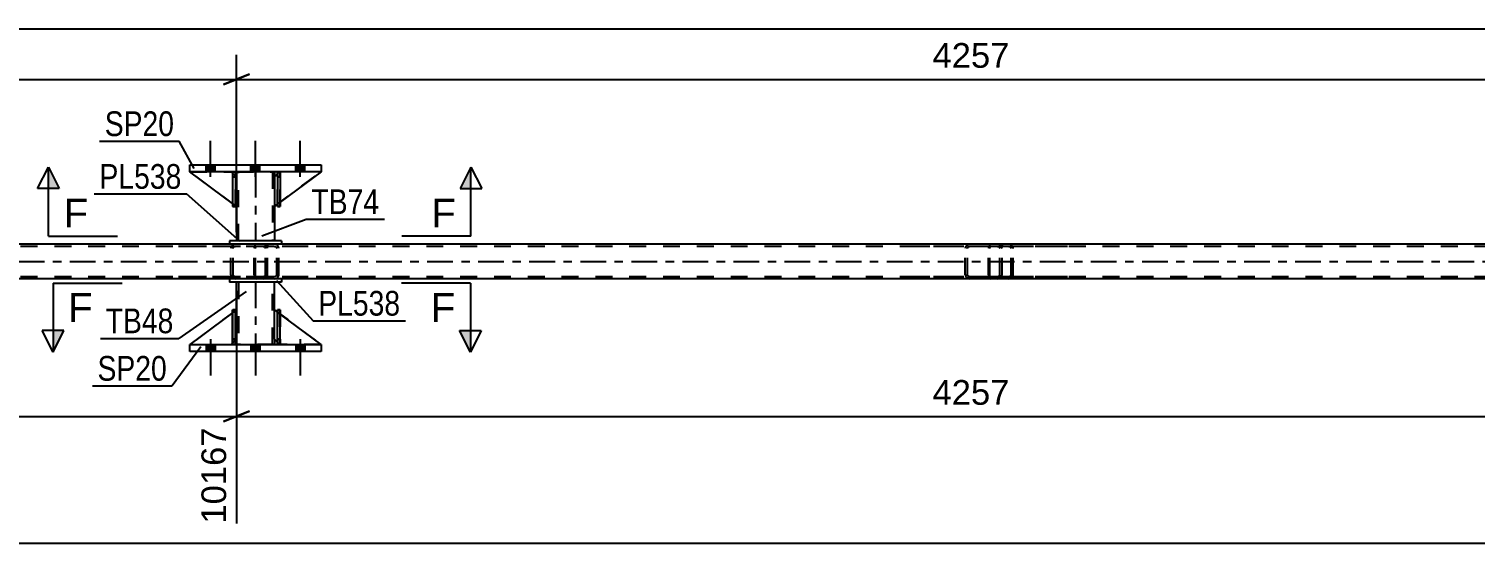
# Model space of a CAD drawing. Header units: millimetres. Extents: x -57 to 784, y -422 to 172.
# Drawn here: x 420.4 to 588, y -242.8 to -183.3 of the extents above; entities that cross this region are included whole.
import ezdxf

# ---------------------------------------------------------------- set-up
doc = ezdxf.new("R2010")
doc.units = ezdxf.units.MM
doc.linetypes.add('DXK_LINE_DOT2', pattern=[3.9198, 1.9599, -1.9599])
doc.linetypes.add('DXK_LINE_DOT3', pattern=[5.9187, 2.979, -0.9799, 0.9799, -0.9799])
doc.styles.add('Arial', font='ARIAL.TTF', dxfattribs={"height": 0.2})
doc.styles.add('Arial Narrow', font='ARIALN.TTF', dxfattribs={"height": 0.2})

# ---------------------------------------------------------------- blocks, each defined once
blk = doc.blocks.new('Part-122571766-3253 - 2997')
at = {"color": 7, "linetype": 'DXK_LINE_DOT2'}
for p, q in [((447.54, -208.23), (436.4, -208.23)), ((447.54, -208.47), (436.4, -208.47)), ((443.83, -208.54), (443.79, -208.71)), ((443.79, -211.75), (443.79, -208.71)), ((443.83, -208.53), (443.83, -208.54)), ((444.05, -208.71), (444.07, -208.62)), ((444.05, -211.75), (444.05, -208.71)), ((444.07, -208.62), (444.12, -208.54)), ((444.3, -208.23), (444.11, -208.27)), ((444.12, -208.54), (444.21, -208.49)), ((444.21, -208.49), (444.3, -208.47)), ((447.74, -208.27), (447.54, -208.23)), ((447.54, -208.47), (447.64, -208.49)), ((447.64, -208.49), (447.72, -208.54)), ((447.72, -208.54), (447.78, -208.62)), ((447.78, -208.62), (447.8, -208.71)), ((447.8, -211.75), (447.8, -208.71)), ((448.01, -208.54), (448.01, -208.53)), ((448.05, -208.71), (448.01, -208.54)), ((448.05, -211.75), (448.05, -208.71)), ((447.54, -211.99), (436.4, -211.99)), ((447.54, -212.23), (436.4, -212.23)), ((443.79, -211.75), (443.81, -211.84)), ((443.81, -211.84), (443.83, -211.93)), ((444.07, -211.84), (444.05, -211.75)), ((444.12, -211.92), (444.07, -211.84)), ((444.11, -212.19), (444.3, -212.23)), ((444.21, -211.97), (444.12, -211.92)), ((444.3, -211.99), (444.21, -211.97)), ((447.64, -211.97), (447.54, -211.99)), ((447.54, -212.23), (447.74, -212.19)), ((447.72, -211.92), (447.64, -211.97)), ((447.78, -211.84), (447.72, -211.92)), ((447.8, -211.75), (447.78, -211.84)), ((448.01, -211.93), (448.03, -211.84)), ((448.03, -211.84), (448.05, -211.75))]:
    blk.add_line(p, q, dxfattribs=at)
for centre, start, end in [((444.29, -208.73), 110.7583, 155.68), ((447.56, -208.73), 24.32, 69.2417), ((444.29, -211.73), 204.32, 249.2417), ((447.56, -211.73), 290.7583, 335.68)]:
    blk.add_arc(centre, 0.496, start, end, dxfattribs=at)
blk = doc.blocks.new('Part-122571766-3093 - 2997')
at = {"color": 7, "linetype": 'DXK_LINE_DOT2'}
for p, q in [((444.01, -199.83), (444, -199.83)), ((444, -199.83), (444.01, -203.83)), ((444, -199.83), (444.33, -199.83)), ((444.01, -200.43), (444.01, -199.83)), ((444.01, -203.83), (444.01, -200.43)), ((444.01, -200.43), (444.33, -200.43)), ((444.33, -203.83), (444.32, -199.83)), ((444.33, -199.83), (444.33, -200.43)), ((444.33, -200.43), (444.33, -203.83)), ((444.01, -203.83), (444.33, -203.83))]:
    blk.add_line(p, q, dxfattribs=at)
blk = doc.blocks.new('Part-122571766-3091 - 2997')
at = {"color": 7, "linetype": 'DXK_LINE_DOT2'}
for p, q in [((444.45, -203.83), (439.05, -199.83)), ((439.05, -199.83), (443.85, -199.83)), ((443.85, -199.83), (444.45, -200.43)), ((444.45, -200.43), (443.85, -199.83)), ((444.45, -200.43), (444.45, -203.83)), ((444.45, -200.43), (444.45, -200.43)), ((444.45, -200.43), (444.45, -203.83))]:
    blk.add_line(p, q, dxfattribs=at)
blk = doc.blocks.new('Bolt-122571766-3122 - 2997')
at = {"linetype": 'Continuous'}
for points in [[(441.97, -199.03), (440.93, -199.03), (440.93, -199.83), (441.97, -199.83)], [(441.97, -199.03), (440.93, -199.03), (440.93, -199.83), (441.97, -199.83)], [(441.97, -199.03), (440.93, -199.03), (440.93, -199.83), (441.97, -199.83)], [(447.17, -199.03), (446.13, -199.03), (446.13, -199.83), (447.17, -199.83)], [(447.17, -199.03), (446.13, -199.03), (446.13, -199.83), (447.17, -199.83)], [(452.37, -199.03), (451.33, -199.03), (451.33, -199.83), (452.37, -199.83)], [(452.37, -199.03), (451.33, -199.03), (451.33, -199.83), (452.37, -199.83)], [(452.37, -199.03), (451.33, -199.03), (451.33, -199.83), (452.37, -199.83)]]:
    blk.add_hatch(color=1, dxfattribs=at).paths.add_polyline_path(points)
at = {"color": 1, "linetype": 'Continuous'}
for p, q in [((441.45, -200.43), (441.45, -196.23)), ((441.45, -200.43), (441.45, -196.23)), ((441.45, -200.43), (441.45, -196.23)), ((446.65, -200.43), (446.65, -196.23)), ((446.65, -200.43), (446.65, -196.23)), ((451.85, -200.43), (451.85, -196.23)), ((451.85, -200.43), (451.85, -196.23)), ((451.85, -200.43), (451.85, -196.23)), ((440.93, -199.83), (440.93, -199.03)), ((440.93, -199.83), (440.93, -199.03)), ((440.93, -199.83), (440.93, -199.03)), ((441.97, -199.83), (441.97, -199.03)), ((441.97, -199.83), (441.97, -199.03)), ((441.97, -199.83), (441.97, -199.03)), ((446.13, -199.83), (446.13, -199.03)), ((446.13, -199.83), (446.13, -199.03)), ((447.17, -199.83), (447.17, -199.03)), ((447.17, -199.83), (447.17, -199.03)), ((451.33, -199.83), (451.33, -199.03)), ((451.33, -199.83), (451.33, -199.03)), ((451.33, -199.83), (451.33, -199.03)), ((452.37, -199.83), (452.37, -199.03)), ((452.37, -199.83), (452.37, -199.03)), ((452.37, -199.83), (452.37, -199.03))]:
    blk.add_line(p, q, dxfattribs=at)
blk = doc.blocks.new('Part-122571766-3092 - 2997')
at = {"color": 2, "linetype": 'Continuous'}
for p, q in [((444, -203.5), (439.05, -199.83)), ((444, -199.98), (443.85, -199.83)), ((444.45, -200.43), (444.32, -200.3)), ((444.45, -200.43), (444.45, -200.43)), ((444.45, -203.83), (444.45, -200.43)), ((444.32, -203.74), (444.45, -203.83)), ((444.45, -203.83), (444.45, -203.83))]:
    blk.add_line(p, q, dxfattribs=at)
at = {"color": 7, "linetype": 'DXK_LINE_DOT2'}
for p, q in [((443.85, -199.83), (439.05, -199.83)), ((439.05, -199.83), (439.05, -199.83)), ((443.85, -199.83), (444.45, -200.43)), ((444.32, -200.3), (444, -199.98)), ((444.45, -200.43), (444.45, -203.83)), ((444.32, -203.74), (444, -203.5))]:
    blk.add_line(p, q, dxfattribs=at)
blk = doc.blocks.new('Part-122571766-3044 - 2997')
at = {"color": 7, "linetype": 'DXK_LINE_DOT2'}
for p, q in [((711.45, -208.47), (52.25, -208.47)), ((449.65, -208.23), (443.65, -208.23)), ((711.45, -211.99), (52.25, -211.99)), ((449.65, -212.23), (443.65, -212.23))]:
    blk.add_line(p, q, dxfattribs=at)
at = {"color": 2, "linetype": 'Continuous'}
for p, q in [((443.65, -208.23), (194.25, -208.23)), ((613.92, -208.23), (449.65, -208.23)), ((443.65, -212.23), (194.25, -212.23)), ((613.92, -212.23), (449.65, -212.23))]:
    blk.add_line(p, q, dxfattribs=at)
at = {"color": 7, "linetype": 'DXK_LINE_DOT3'}
blk.add_line((52.25, -210.23), (711.45, -210.23), dxfattribs=at)
blk = doc.blocks.new('Part-122571766-3045 - 2997')
at = {"color": 7, "linetype": 'DXK_LINE_DOT2'}
for p, q in [((449.45, -199.83), (448.85, -200.43)), ((448.85, -203.83), (454.25, -199.83)), ((448.85, -200.43), (448.85, -203.83)), ((454.25, -199.83), (449.45, -199.83))]:
    blk.add_line(p, q, dxfattribs=at)
blk = doc.blocks.new('Part-122571766-3046 - 2997')
at = {"color": 2, "linetype": 'Continuous'}
for p, q in [((449.2, -200.08), (448.85, -200.43)), ((448.85, -200.43), (448.85, -203.83)), ((454.25, -199.83), (449.52, -203.33)), ((448.85, -203.83), (449.2, -203.57))]:
    blk.add_line(p, q, dxfattribs=at)
at = {"color": 7, "linetype": 'DXK_LINE_DOT2'}
for p, q in [((449.45, -199.83), (449.2, -200.08)), ((454.25, -199.83), (449.45, -199.83)), ((454.25, -199.83), (454.25, -199.83)), ((454.25, -199.83), (454.25, -199.83)), ((449.52, -203.33), (449.2, -203.57))]:
    blk.add_line(p, q, dxfattribs=at)
blk = doc.blocks.new('Part-122571766-3053 - 2997')
at = {"color": 7, "linetype": 'DXK_LINE_DOT2'}
for p, q in [((449.52, -215.83), (449.2, -215.83)), ((449.2, -219.23), (449.2, -215.83)), ((449.2, -219.83), (449.2, -215.83)), ((449.52, -215.83), (449.52, -219.23)), ((449.52, -219.83), (449.52, -215.83)), ((449.52, -219.23), (449.2, -219.23)), ((449.2, -219.83), (449.2, -219.23)), ((449.52, -219.23), (449.52, -219.83)), ((449.52, -219.83), (449.2, -219.83)), ((449.52, -219.83), (449.52, -219.83))]:
    blk.add_line(p, q, dxfattribs=at)
blk = doc.blocks.new('Part-122571766-3159 - 2997')
at = {"color": 7, "linetype": 'DXK_LINE_DOT2'}
for p, q in [((444, -219.83), (444.01, -215.83)), ((444.33, -215.83), (444.01, -215.83)), ((444.01, -219.23), (444.01, -215.83)), ((444.32, -219.83), (444.33, -215.83)), ((444.33, -215.83), (444.33, -219.23)), ((444.33, -219.23), (444.01, -219.23)), ((444.01, -219.83), (444.01, -219.23)), ((444.33, -219.23), (444.33, -219.83)), ((444.33, -219.83), (444, -219.83)), ((444.33, -219.83), (444.32, -219.83))]:
    blk.add_line(p, q, dxfattribs=at)
blk = doc.blocks.new('Part-122571766-3054 - 2997')
at = {"color": 2, "linetype": 'Continuous'}
for p, q in [((444, -219.83), (444, -215.83)), ((444, -215.83), (444.32, -215.83)), ((444.32, -219.83), (444.32, -215.83)), ((444, -219.83), (444, -219.83)), ((444.32, -219.83), (444, -219.83))]:
    blk.add_line(p, q, dxfattribs=at)
at = {"color": 7, "linetype": 'DXK_LINE_DOT2'}
for p, q in [((444, -215.83), (444, -219.23)), ((444.32, -219.23), (444.32, -215.83)), ((444, -219.23), (444, -219.83)), ((444, -219.23), (444.32, -219.23)), ((444.32, -219.83), (444.32, -219.23)), ((444, -219.83), (444, -219.83)), ((444, -219.83), (444, -219.83)), ((444.32, -219.83), (444.32, -219.83))]:
    blk.add_line(p, q, dxfattribs=at)
blk = doc.blocks.new('Part-122571766-3055 - 2997')
at = {"color": 2, "linetype": 'Continuous'}
for p, q in [((449.2, -219.83), (449.2, -215.83)), ((449.2, -215.83), (449.52, -215.83)), ((449.52, -219.83), (449.52, -215.83)), ((449.2, -219.83), (449.2, -219.83)), ((449.52, -219.83), (449.2, -219.83))]:
    blk.add_line(p, q, dxfattribs=at)
at = {"color": 7, "linetype": 'DXK_LINE_DOT2'}
for p, q in [((449.2, -215.83), (449.2, -219.23)), ((449.52, -219.23), (449.52, -215.83)), ((449.2, -219.23), (449.2, -219.83)), ((449.2, -219.23), (449.52, -219.23)), ((449.52, -219.83), (449.52, -219.23)), ((449.2, -219.83), (449.2, -219.83)), ((449.2, -219.83), (449.2, -219.83)), ((449.52, -219.83), (449.52, -219.83))]:
    blk.add_line(p, q, dxfattribs=at)
blk = doc.blocks.new('Part-122571766-3060 - 2997')
at = {"color": 2, "linetype": 'Continuous'}
for p, q in [((444.45, -215.83), (444.45, -212.63)), ((448.85, -215.83), (448.85, -212.63)), ((444.45, -219.83), (444.45, -219.23)), ((448.85, -219.23), (448.85, -219.83))]:
    blk.add_line(p, q, dxfattribs=at)
at = {"color": 7, "linetype": 'DXK_LINE_DOT2'}
for p, q in [((448.85, -212.63), (444.45, -212.63)), ((444.69, -212.63), (444.69, -219.83)), ((448.61, -219.83), (448.61, -212.63)), ((444.45, -219.23), (444.45, -215.83)), ((448.85, -219.23), (448.85, -215.83)), ((448.85, -219.83), (444.45, -219.83))]:
    blk.add_line(p, q, dxfattribs=at)
at = {"color": 7, "linetype": 'DXK_LINE_DOT3'}
blk.add_line((446.65, -212.63), (446.65, -219.83), dxfattribs=at)
blk = doc.blocks.new('Part-122571766-3065 - 2997')
at = {"color": 2, "linetype": 'Continuous'}
for p, q in [((449.65, -212.23), (443.65, -212.23)), ((443.65, -212.23), (443.65, -212.63)), ((449.65, -212.63), (443.65, -212.63)), ((449.65, -212.23), (449.65, -212.63))]:
    blk.add_line(p, q, dxfattribs=at)
blk = doc.blocks.new('Part-122571766-3070 - 2997')
at = {"color": 2, "linetype": 'Continuous'}
for p, q in [((449.65, -207.83), (443.65, -207.83)), ((443.65, -207.83), (443.65, -208.23)), ((449.65, -207.83), (449.65, -208.23)), ((449.65, -208.23), (443.65, -208.23))]:
    blk.add_line(p, q, dxfattribs=at)
blk = doc.blocks.new('Part-122571766-3158 - 2997')
at = {"color": 2, "linetype": 'Continuous'}
for p, q in [((444, -216.16), (439.05, -219.83)), ((444.45, -215.83), (444.32, -215.92)), ((444.45, -219.23), (444.45, -215.83)), ((444.45, -219.23), (444.32, -219.36)), ((444.45, -219.23), (444.45, -219.23)), ((444, -219.68), (443.85, -219.83))]:
    blk.add_line(p, q, dxfattribs=at)
at = {"color": 7, "linetype": 'DXK_LINE_DOT2'}
for p, q in [((444.32, -215.92), (444, -216.16)), ((444.45, -219.23), (444.45, -215.83)), ((444.45, -219.23), (443.85, -219.83)), ((444.32, -219.36), (444, -219.68)), ((439.05, -219.83), (439.05, -219.83)), ((439.05, -219.83), (443.85, -219.83))]:
    blk.add_line(p, q, dxfattribs=at)
blk = doc.blocks.new('Part-122571766-3094 - 2997')
at = {"color": 7, "linetype": 'DXK_LINE_DOT2'}
for p, q in [((449.2, -200.43), (449.2, -199.83)), ((449.2, -199.83), (449.2, -199.83)), ((449.2, -199.83), (449.2, -203.83)), ((449.2, -199.83), (449.52, -199.83)), ((449.2, -203.83), (449.2, -200.43)), ((449.2, -200.43), (449.52, -200.43)), ((449.52, -199.83), (449.52, -200.43)), ((449.52, -203.83), (449.52, -199.83)), ((449.52, -200.43), (449.52, -203.83)), ((449.2, -203.83), (449.52, -203.83))]:
    blk.add_line(p, q, dxfattribs=at)
blk = doc.blocks.new('Bolt-122571766-3123 - 2997')
at = {"linetype": 'Continuous'}
for points in [[(440.93, -220.63), (441.97, -220.63), (441.97, -219.83), (440.93, -219.83)], [(440.93, -220.63), (441.97, -220.63), (441.97, -219.83), (440.93, -219.83)], [(440.93, -220.63), (441.97, -220.63), (441.97, -219.83), (440.93, -219.83)], [(446.13, -220.63), (447.17, -220.63), (447.17, -219.83), (446.13, -219.83)], [(446.13, -220.63), (447.17, -220.63), (447.17, -219.83), (446.13, -219.83)], [(451.33, -220.63), (452.37, -220.63), (452.37, -219.83), (451.33, -219.83)], [(451.33, -220.63), (452.37, -220.63), (452.37, -219.83), (451.33, -219.83)], [(451.33, -220.63), (452.37, -220.63), (452.37, -219.83), (451.33, -219.83)]]:
    blk.add_hatch(color=1, dxfattribs=at).paths.add_polyline_path(points)
at = {"color": 1, "linetype": 'Continuous'}
for p, q in [((441.45, -219.23), (441.45, -223.43)), ((441.45, -219.23), (441.45, -223.43)), ((441.45, -219.23), (441.45, -223.43)), ((446.65, -219.23), (446.65, -223.43)), ((446.65, -219.23), (446.65, -223.43)), ((451.85, -219.23), (451.85, -223.43)), ((451.85, -219.23), (451.85, -223.43)), ((451.85, -219.23), (451.85, -223.43)), ((440.93, -219.83), (440.93, -220.63)), ((440.93, -219.83), (440.93, -220.63)), ((440.93, -219.83), (440.93, -220.63)), ((441.97, -219.83), (441.97, -220.63)), ((441.97, -219.83), (441.97, -220.63)), ((441.97, -219.83), (441.97, -220.63)), ((446.13, -219.83), (446.13, -220.63)), ((446.13, -219.83), (446.13, -220.63)), ((447.17, -219.83), (447.17, -220.63)), ((447.17, -219.83), (447.17, -220.63)), ((451.33, -219.83), (451.33, -220.63)), ((451.33, -219.83), (451.33, -220.63)), ((451.33, -219.83), (451.33, -220.63)), ((452.37, -219.83), (452.37, -220.63)), ((452.37, -219.83), (452.37, -220.63)), ((452.37, -219.83), (452.37, -220.63))]:
    blk.add_line(p, q, dxfattribs=at)
blk = doc.blocks.new('Part-122571766-3195 - 2997')
at = {"color": 7, "linetype": 'DXK_LINE_DOT2'}
for p, q in [((448.85, -219.23), (448.85, -215.83)), ((448.85, -215.83), (454.25, -219.83)), ((449.45, -219.83), (448.85, -219.23)), ((454.25, -219.83), (449.45, -219.83))]:
    blk.add_line(p, q, dxfattribs=at)
blk = doc.blocks.new('Part-122571766-3200 - 2997')
at = {"color": 2, "linetype": 'Continuous'}
for p, q in [((444.45, -199.83), (444.45, -200.43)), ((448.85, -199.83), (448.85, -200.43)), ((444.45, -203.83), (444.45, -207.83)), ((448.85, -203.83), (448.85, -207.83))]:
    blk.add_line(p, q, dxfattribs=at)
at = {"color": 7, "linetype": 'DXK_LINE_DOT2'}
for p, q in [((444.45, -199.83), (448.85, -199.83)), ((444.45, -200.43), (444.45, -203.83)), ((444.69, -207.83), (444.69, -199.83)), ((448.61, -199.83), (448.61, -207.83)), ((448.85, -200.43), (448.85, -203.83)), ((448.85, -207.83), (444.45, -207.83))]:
    blk.add_line(p, q, dxfattribs=at)
at = {"color": 7, "linetype": 'DXK_LINE_DOT3'}
blk.add_line((446.65, -199.83), (446.65, -207.83), dxfattribs=at)
blk = doc.blocks.new('Part-122571766-3201 - 2997')
at = {"color": 2, "linetype": 'Continuous'}
for p, q in [((449.52, -199.83), (449.2, -199.83)), ((449.2, -199.83), (449.2, -203.83)), ((449.52, -199.83), (449.52, -199.83)), ((449.52, -199.83), (449.52, -203.83)), ((449.52, -203.83), (449.2, -203.83))]:
    blk.add_line(p, q, dxfattribs=at)
at = {"color": 7, "linetype": 'DXK_LINE_DOT2'}
for p, q in [((449.2, -199.83), (449.2, -200.43)), ((449.2, -199.83), (449.2, -199.83)), ((449.52, -200.43), (449.2, -200.43)), ((449.2, -200.43), (449.2, -203.83)), ((449.52, -200.43), (449.52, -199.83)), ((449.52, -199.83), (449.52, -199.83)), ((449.52, -203.83), (449.52, -200.43))]:
    blk.add_line(p, q, dxfattribs=at)
blk = doc.blocks.new('Part-122571766-3202 - 2997')
at = {"color": 2, "linetype": 'Continuous'}
for p, q in [((444.32, -199.83), (444, -199.83)), ((444, -199.83), (444, -203.83)), ((444.32, -199.83), (444.32, -199.83)), ((444.32, -199.83), (444.32, -203.83)), ((444.32, -203.83), (444, -203.83))]:
    blk.add_line(p, q, dxfattribs=at)
at = {"color": 7, "linetype": 'DXK_LINE_DOT2'}
for p, q in [((444, -199.83), (444, -200.43)), ((444, -199.83), (444, -199.83)), ((444.32, -200.43), (444, -200.43)), ((444, -200.43), (444, -203.83)), ((444.32, -200.43), (444.32, -199.83)), ((444.32, -199.83), (444.32, -199.83)), ((444.32, -203.83), (444.32, -200.43))]:
    blk.add_line(p, q, dxfattribs=at)
blk = doc.blocks.new('Part-122571766-3207 - 2997')
at = {"color": 2, "linetype": 'Continuous'}
for p, q in [((439.05, -220.63), (439.05, -219.83)), ((439.05, -219.83), (454.25, -219.83)), ((454.25, -220.63), (439.05, -220.63)), ((454.25, -219.83), (454.25, -220.63))]:
    blk.add_line(p, q, dxfattribs=at)
blk = doc.blocks.new('Part-122571766-3212 - 2997')
at = {"color": 2, "linetype": 'Continuous'}
for p, q in [((439.05, -199.83), (439.05, -199.03)), ((439.05, -199.03), (454.25, -199.03)), ((454.25, -199.03), (454.25, -199.83)), ((454.25, -199.83), (439.05, -199.83))]:
    blk.add_line(p, q, dxfattribs=at)
blk = doc.blocks.new('Part-122571766-3252 - 2997')
at = {"color": 7, "linetype": 'DXK_LINE_DOT2'}
for p, q in [((532.67, -208.23), (521.54, -208.23)), ((532.67, -208.47), (521.54, -208.47)), ((528.96, -208.54), (528.93, -208.71)), ((528.93, -211.75), (528.93, -208.71)), ((528.97, -208.53), (528.96, -208.54)), ((529.18, -208.71), (529.2, -208.62)), ((529.18, -211.75), (529.18, -208.71)), ((529.2, -208.62), (529.26, -208.54)), ((529.44, -208.23), (529.24, -208.27)), ((529.26, -208.54), (529.34, -208.49)), ((529.34, -208.49), (529.44, -208.47)), ((532.87, -208.27), (532.67, -208.23)), ((532.67, -208.47), (532.77, -208.49)), ((532.77, -208.49), (532.85, -208.54)), ((532.85, -208.54), (532.91, -208.62)), ((532.91, -208.62), (532.93, -208.71)), ((532.93, -211.75), (532.93, -208.71)), ((533.15, -208.54), (533.15, -208.53)), ((533.19, -208.71), (533.15, -208.54)), ((533.19, -211.75), (533.19, -208.71)), ((532.67, -211.99), (521.54, -211.99)), ((532.67, -212.23), (521.54, -212.23)), ((528.93, -211.75), (528.95, -211.84)), ((528.95, -211.84), (528.97, -211.93)), ((529.2, -211.84), (529.18, -211.75)), ((529.26, -211.92), (529.2, -211.84)), ((529.24, -212.19), (529.44, -212.23)), ((529.34, -211.97), (529.26, -211.92)), ((529.44, -211.99), (529.34, -211.97)), ((532.77, -211.97), (532.67, -211.99)), ((532.67, -212.23), (532.87, -212.19)), ((532.85, -211.92), (532.77, -211.97)), ((532.91, -211.84), (532.85, -211.92)), ((532.93, -211.75), (532.91, -211.84)), ((533.15, -211.93), (533.17, -211.84)), ((533.17, -211.84), (533.19, -211.75))]:
    blk.add_line(p, q, dxfattribs=at)
for centre, start, end in [((529.42, -208.73), 110.7583, 155.68), ((532.69, -208.73), 24.32, 69.2417), ((529.42, -211.73), 204.32, 249.2417), ((532.69, -211.73), 290.7583, 335.68)]:
    blk.add_arc(centre, 0.496, start, end, dxfattribs=at)
blk = doc.blocks.new('Part-122571766-3259 - 2997')
at = {"color": 7, "linetype": 'DXK_LINE_DOT2'}
for p, q in [((446.52, -208.53), (446.5, -208.71)), ((446.5, -211.75), (446.5, -208.71)), ((446.58, -208.37), (446.52, -208.53)), ((446.67, -208.27), (446.58, -208.37)), ((446.64, -208.71), (446.65, -208.62)), ((446.64, -211.75), (446.64, -208.71)), ((446.65, -208.62), (446.68, -208.54)), ((446.77, -208.23), (446.67, -208.27)), ((446.68, -208.54), (446.72, -208.49)), ((446.72, -208.49), (446.77, -208.47)), ((455.63, -208.23), (446.77, -208.23)), ((455.63, -208.47), (446.77, -208.47)), ((448.05, -208.23), (448.05, -208.47)), ((449.06, -208.27), (448.87, -208.23)), ((448.87, -208.47), (448.96, -208.49)), ((448.96, -208.49), (449.04, -208.54)), ((449.04, -208.54), (449.1, -208.62)), ((449.1, -208.62), (449.12, -208.71)), ((449.12, -211.75), (449.12, -208.71)), ((449.33, -208.54), (449.33, -208.53)), ((449.37, -208.71), (449.33, -208.54)), ((449.37, -211.75), (449.37, -208.71)), ((446.5, -211.75), (446.52, -211.93)), ((446.52, -211.93), (446.58, -212.09)), ((446.58, -212.09), (446.67, -212.19)), ((446.65, -211.84), (446.64, -211.75)), ((446.68, -211.92), (446.65, -211.84)), ((446.67, -212.19), (446.77, -212.23)), ((446.72, -211.97), (446.68, -211.92)), ((446.77, -211.99), (446.72, -211.97)), ((455.63, -211.99), (446.77, -211.99)), ((455.63, -212.23), (446.77, -212.23)), ((448.05, -212.23), (448.05, -211.99)), ((448.96, -211.97), (448.87, -211.99)), ((448.87, -212.23), (449.06, -212.19)), ((449.04, -211.92), (448.96, -211.97)), ((449.1, -211.84), (449.04, -211.92)), ((449.12, -211.75), (449.1, -211.84)), ((449.33, -211.93), (449.35, -211.84)), ((449.35, -211.84), (449.37, -211.75))]:
    blk.add_line(p, q, dxfattribs=at)
for centre, start, end in [((448.88, -208.72), 23.8494, 68.8059), ((448.88, -211.73), 291.1941, 336.1506)]:
    blk.add_arc(centre, 0.492, start, end, dxfattribs=at)
blk = doc.blocks.new('Part-122571766-3260 - 2997')
at = {"color": 7, "linetype": 'DXK_LINE_DOT2'}
for p, q in [((531.66, -208.53), (531.64, -208.71)), ((531.64, -211.75), (531.64, -208.71)), ((531.72, -208.37), (531.66, -208.53)), ((531.81, -208.27), (531.72, -208.37)), ((531.77, -208.71), (531.78, -208.62)), ((531.77, -211.75), (531.77, -208.71)), ((531.78, -208.62), (531.81, -208.54)), ((531.91, -208.23), (531.81, -208.27)), ((531.81, -208.54), (531.86, -208.49)), ((531.86, -208.49), (531.91, -208.47)), ((540.77, -208.23), (531.91, -208.23)), ((540.77, -208.47), (531.91, -208.47)), ((533.19, -208.23), (533.19, -208.47)), ((534.19, -208.27), (534, -208.23)), ((534, -208.47), (534.1, -208.49)), ((534.1, -208.49), (534.18, -208.54)), ((534.18, -208.54), (534.23, -208.62)), ((534.23, -208.62), (534.25, -208.71)), ((534.25, -211.75), (534.25, -208.71)), ((534.47, -208.54), (534.46, -208.53)), ((534.5, -208.71), (534.47, -208.54)), ((534.5, -211.75), (534.5, -208.71)), ((531.64, -211.75), (531.66, -211.93)), ((531.66, -211.93), (531.72, -212.09)), ((531.72, -212.09), (531.81, -212.19)), ((531.78, -211.84), (531.77, -211.75)), ((531.81, -211.92), (531.78, -211.84)), ((531.86, -211.97), (531.81, -211.92)), ((531.81, -212.19), (531.91, -212.23)), ((531.91, -211.99), (531.86, -211.97)), ((540.77, -211.99), (531.91, -211.99)), ((540.77, -212.23), (531.91, -212.23)), ((533.19, -212.23), (533.19, -211.99)), ((534.1, -211.97), (534, -211.99)), ((534, -212.23), (534.19, -212.19)), ((534.18, -211.92), (534.1, -211.97)), ((534.23, -211.84), (534.18, -211.92)), ((534.25, -211.75), (534.23, -211.84)), ((534.46, -211.93), (534.48, -211.84)), ((534.48, -211.84), (534.5, -211.75))]:
    blk.add_line(p, q, dxfattribs=at)
for centre, start, end in [((534.01, -208.72), 23.8494, 68.8059), ((534.01, -211.73), 291.1941, 336.1506)]:
    blk.add_arc(centre, 0.492, start, end, dxfattribs=at)
blk = doc.blocks.new('Part-122571766-3273 - 2997')
at = {"color": 7, "linetype": 'DXK_LINE_DOT2'}
for p, q in [((444.45, -215.83), (439.05, -219.83)), ((444.45, -219.23), (444.45, -215.83)), ((444.45, -215.83), (444.45, -219.23)), ((443.85, -219.83), (444.45, -219.23)), ((444.45, -219.23), (443.85, -219.83)), ((444.45, -219.23), (444.45, -219.23)), ((439.05, -219.83), (443.85, -219.83))]:
    blk.add_line(p, q, dxfattribs=at)
blk = doc.blocks.new('Part-122571766-3274 - 2997')
at = {"color": 2, "linetype": 'Continuous'}
for p, q in [((448.85, -219.23), (448.85, -215.83)), ((448.85, -215.83), (449.2, -216.09)), ((454.25, -219.83), (449.52, -216.33)), ((449.2, -219.58), (448.85, -219.23))]:
    blk.add_line(p, q, dxfattribs=at)
at = {"color": 7, "linetype": 'DXK_LINE_DOT2'}
for p, q in [((449.52, -216.33), (449.2, -216.09)), ((449.2, -219.58), (449.45, -219.83)), ((449.45, -219.83), (454.25, -219.83))]:
    blk.add_line(p, q, dxfattribs=at)
blk = doc.blocks.new('StraightDimension-122571766-11550 - 2997')
at = {"color": 7, "linetype": 'Continuous'}
blk.add_line((43.63, -183.28), (720.07, -183.28), dxfattribs=at)
blk = doc.blocks.new('StraightDimension-122571766-3336 - 2997')
at = {"color": 7, "linetype": 'Continuous'}
blk.add_line((42.99, -242.84), (720.71, -242.84), dxfattribs=at)
blk = doc.blocks.new('StraightDimension-122571766-3408 - 2997')
at = {"color": 7, "linetype": 'Continuous'}
for p, q in [((444.45, -206.83), (444.45, -186.28)), ((189.05, -189.13), (444.45, -189.13)), ((442.95, -189.73), (445.95, -188.53))]:
    blk.add_line(p, q, dxfattribs=at)
blk = doc.blocks.new('StraightDimension-122571766-3418 - 2997')
at = {"color": 7, "linetype": 'Continuous'}
for p, q in [((444.45, -206.83), (444.45, -186.28)), ((445.95, -188.53), (442.95, -189.73)), ((444.45, -189.13), (614.72, -189.13))]:
    blk.add_line(p, q, dxfattribs=at)
at = {"color": 0}
blk.add_wipeout([(534.63, -188.38), (534.63, -184.18), (524.54, -184.18), (524.54, -188.38)], dxfattribs=at)
at = {"color": 3, "style": 'Arial'}
blk.add_text('4257', height=2.865, dxfattribs=at).set_placement((525.14, -187.78))
blk = doc.blocks.new('StraightDimension-122571766-3439 - 2997')
at = {"color": 7, "linetype": 'Continuous'}
for p, q in [((444.45, -213.63), (444.45, -240.58)), ((442.95, -228.77), (445.95, -227.57)), ((189.05, -228.17), (444.45, -228.17))]:
    blk.add_line(p, q, dxfattribs=at)
at = {"color": 0, "linetype": 'Continuous'}
blk.add_wipeout([(443.85, -228.87), (439.65, -228.87), (439.65, -241.18), (443.85, -241.18)], dxfattribs=at)
at = {"color": 3, "linetype": 'Continuous', "style": 'Arial'}
blk.add_text('10167', height=2.865, rotation=90.0002, dxfattribs=at).set_placement((443.25, -240.58))
blk = doc.blocks.new('StraightDimension-122571766-3449 - 2997')
at = {"color": 7, "linetype": 'Continuous'}
for p, q in [((444.45, -213.63), (444.45, -240.58)), ((445.95, -227.57), (442.95, -228.77)), ((444.45, -228.17), (614.72, -228.17))]:
    blk.add_line(p, q, dxfattribs=at)
at = {"color": 0}
blk.add_wipeout([(534.63, -227.42), (534.63, -223.22), (524.54, -223.22), (524.54, -227.42)], dxfattribs=at)
at = {"color": 3, "style": 'Arial'}
blk.add_text('4257', height=2.865, dxfattribs=at).set_placement((525.14, -226.82))
blk = doc.blocks.new('Mark-122571766-3056 - 2997')
at = {"color": 0}
blk.add_wipeout([(437.15, -218.53), (437.15, -215.53), (429.29, -215.53), (429.29, -218.53)], dxfattribs=at)
blk.add_wipeout([(437.15, -218.53), (437.15, -215.53), (429.29, -215.53), (429.29, -218.53)], dxfattribs=at)
at = {"color": 30, "linetype": 'Continuous'}
for p in [(445.57, -213.69), (428.69, -219.13)]:
    blk.add_line(p, (437.75, -219.13), dxfattribs=at)
at = {"color": 3, "style": 'Arial Narrow'}
blk.add_text('TB48', height=2.863, dxfattribs=at).set_placement((429.29, -218.53))
blk = doc.blocks.new('Mark-122571766-3061 - 2997')
at = {"color": 0}
blk.add_wipeout([(463.43, -216.49), (463.43, -213.49), (453.93, -213.49), (453.93, -216.49)], dxfattribs=at)
blk.add_wipeout([(463.43, -216.49), (463.43, -213.49), (453.93, -213.49), (453.93, -216.49)], dxfattribs=at)
at = {"color": 30, "linetype": 'Continuous'}
for p, q in [((449.1, -212.41), (453.33, -217.09)), ((453.33, -217.09), (464.03, -217.09))]:
    blk.add_line(p, q, dxfattribs=at)
at = {"color": 3, "style": 'Arial Narrow'}
blk.add_text('PL538', height=2.863, dxfattribs=at).set_placement((453.93, -216.49))
blk = doc.blocks.new('Mark-122571766-3066 - 2997')
at = {"color": 0}
blk.add_wipeout([(438.07, -201.8), (438.07, -198.8), (428.57, -198.8), (428.57, -201.8)], dxfattribs=at)
blk.add_wipeout([(438.07, -201.8), (438.07, -198.8), (428.57, -198.8), (428.57, -201.8)], dxfattribs=at)
at = {"color": 30, "linetype": 'Continuous'}
for p in [(427.97, -202.4), (444.86, -207.92)]:
    blk.add_line(p, (438.67, -202.4), dxfattribs=at)
at = {"color": 3, "style": 'Arial Narrow'}
blk.add_text('PL538', height=2.863, dxfattribs=at).set_placement((428.57, -201.8))
blk = doc.blocks.new('Mark-122571766-3196 - 2997')
at = {"color": 0}
blk.add_wipeout([(461, -204.73), (461, -201.73), (453.14, -201.73), (453.14, -204.73)], dxfattribs=at)
blk.add_wipeout([(461, -204.73), (461, -201.73), (453.14, -201.73), (453.14, -204.73)], dxfattribs=at)
at = {"color": 30, "linetype": 'Continuous'}
for p, q in [((447.37, -207.26), (452.54, -205.33)), ((452.54, -205.33), (461.6, -205.33))]:
    blk.add_line(p, q, dxfattribs=at)
at = {"color": 3, "style": 'Arial Narrow'}
blk.add_text('TB74', height=2.863, dxfattribs=at).set_placement((453.14, -204.73))
blk = doc.blocks.new('Mark-122571766-3203 - 2997')
at = {"color": 0}
blk.add_wipeout([(436.38, -224.03), (436.38, -221.03), (428.34, -221.03), (428.34, -224.03)], dxfattribs=at)
blk.add_wipeout([(436.38, -224.03), (436.38, -221.03), (428.34, -221.03), (428.34, -224.03)], dxfattribs=at)
at = {"color": 30, "linetype": 'Continuous'}
for p in [(440.31, -220.1), (427.74, -224.63)]:
    blk.add_line(p, (436.98, -224.63), dxfattribs=at)
at = {"color": 3, "style": 'Arial Narrow'}
blk.add_text('SP20', height=2.863, dxfattribs=at).set_placement((428.34, -224.03))
blk = doc.blocks.new('Mark-122571766-3208 - 2997')
at = {"color": 0}
blk.add_wipeout([(437.22, -195.69), (437.22, -192.69), (429.18, -192.69), (429.18, -195.69)], dxfattribs=at)
blk.add_wipeout([(437.22, -195.69), (437.22, -192.69), (429.18, -192.69), (429.18, -195.69)], dxfattribs=at)
at = {"color": 30, "linetype": 'Continuous'}
for p in [(428.58, -196.29), (439.56, -199.43)]:
    blk.add_line(p, (437.82, -196.29), dxfattribs=at)
at = {"color": 3, "style": 'Arial Narrow'}
blk.add_text('SP20', height=2.863, dxfattribs=at).set_placement((429.18, -195.69))
blk = doc.blocks.new('SectionMark-122571766-3493 - 2997')
at = {"linetype": 'Continuous'}
for points in [[(423.9, -201.78), (422.65, -201.78), (422.65, -199.28)], [(471.63, -201.78), (470.38, -201.78), (471.63, -199.28)]]:
    blk.add_hatch(color=6, dxfattribs=at).paths.add_polyline_path(points)
at = {"color": 6, "linetype": 'Continuous'}
for p, q in [((421.4, -201.78), (422.65, -199.28)), ((422.65, -207.28), (422.65, -199.28)), ((422.65, -199.28), (423.9, -201.78)), ((471.63, -199.28), (470.38, -201.78)), ((471.63, -207.28), (471.63, -199.28)), ((471.63, -199.28), (472.88, -201.78)), ((423.9, -201.78), (421.4, -201.78)), ((470.38, -201.78), (472.88, -201.78)), ((422.65, -207.28), (430.65, -207.28)), ((471.63, -207.28), (463.63, -207.28))]:
    blk.add_line(p, q, dxfattribs=at)
at = {"color": 0, "linetype": 'Continuous'}
for points in [[(427.25, -206.28), (427.25, -202.78), (424.4, -202.78), (424.4, -206.28)], [(469.88, -206.28), (469.88, -202.78), (467.03, -202.78), (467.03, -206.28)]]:
    blk.add_wipeout(points, dxfattribs=at)
at = {"color": 3, "linetype": 'Continuous', "style": 'Arial'}
for p in [(424.4, -206.28), (467.03, -206.28)]:
    blk.add_text('F', height=3.34, dxfattribs=at).set_placement(p)
blk = doc.blocks.new('SectionMark-122571766-3495 - 2997')
at = {"linetype": 'Continuous'}
for points in [[(423.18, -218.22), (424.43, -218.22), (423.18, -220.72)], [(470.32, -218.22), (471.57, -218.22), (471.57, -220.72)]]:
    blk.add_hatch(color=6, dxfattribs=at).paths.add_polyline_path(points)
at = {"color": 6, "linetype": 'Continuous'}
for p, q in [((423.18, -212.72), (431.18, -212.72)), ((423.18, -212.72), (423.18, -220.72)), ((471.57, -212.72), (463.57, -212.72)), ((471.57, -212.72), (471.57, -220.72)), ((423.18, -220.72), (421.93, -218.22)), ((424.43, -218.22), (421.93, -218.22)), ((423.18, -220.72), (424.43, -218.22)), ((470.32, -218.22), (472.82, -218.22)), ((471.57, -220.72), (470.32, -218.22)), ((472.82, -218.22), (471.57, -220.72))]:
    blk.add_line(p, q, dxfattribs=at)
at = {"color": 0, "linetype": 'Continuous'}
for points in [[(427.78, -217.22), (427.78, -213.72), (424.93, -213.72), (424.93, -217.22)], [(469.82, -217.22), (469.82, -213.72), (466.97, -213.72), (466.97, -217.22)]]:
    blk.add_wipeout(points, dxfattribs=at)
at = {"color": 3, "linetype": 'Continuous', "style": 'Arial'}
for p in [(424.93, -217.22), (466.97, -217.22)]:
    blk.add_text('F', height=3.34, dxfattribs=at).set_placement(p)

msp = doc.modelspace()

# ---------------------------------------------------------------- block references
for name in ['Bolt-122571766-3122 - 2997', 'Part-122571766-3212 - 2997', 'Part-122571766-3091 - 2997', 'Part-122571766-3092 - 2997', 'Part-122571766-3093 - 2997', 'Part-122571766-3202 - 2997', 'Part-122571766-3200 - 2997', 'Part-122571766-3045 - 2997', 'Part-122571766-3046 - 2997', 'Part-122571766-3094 - 2997', 'Part-122571766-3201 - 2997', 'Part-122571766-3070 - 2997', 'Part-122571766-3044 - 2997', 'Part-122571766-3253 - 2997', 'Part-122571766-3259 - 2997', 'Part-122571766-3252 - 2997', 'Part-122571766-3260 - 2997', 'Part-122571766-3065 - 2997', 'Part-122571766-3060 - 2997', 'Part-122571766-3158 - 2997', 'Part-122571766-3273 - 2997', 'Part-122571766-3159 - 2997', 'Part-122571766-3054 - 2997', 'Part-122571766-3195 - 2997', 'Part-122571766-3274 - 2997', 'Part-122571766-3053 - 2997', 'Part-122571766-3055 - 2997', 'Bolt-122571766-3123 - 2997', 'Part-122571766-3207 - 2997']:
    msp.add_blockref(name, (0, 0))

# ---------------------------------------------------------------- next in the draw order: block references
for name in ['StraightDimension-122571766-11550 - 2997', 'StraightDimension-122571766-3336 - 2997']:
    msp.add_blockref(name, (0, 0))

# ---------------------------------------------------------------- next in the draw order: block references
for name in ['StraightDimension-122571766-3408 - 2997', 'StraightDimension-122571766-3439 - 2997']:
    msp.add_blockref(name, (0, 0))

# ---------------------------------------------------------------- next in the draw order: block references
for name in ['StraightDimension-122571766-3418 - 2997', 'StraightDimension-122571766-3449 - 2997', 'Mark-122571766-3203 - 2997']:
    msp.add_blockref(name, (0, 0))

# ---------------------------------------------------------------- next in the draw order: block references
for name in ['Mark-122571766-3066 - 2997', 'Mark-122571766-3196 - 2997', 'Mark-122571766-3061 - 2997', 'Mark-122571766-3056 - 2997']:
    msp.add_blockref(name, (0, 0))

# ---------------------------------------------------------------- next in the draw order: block references
for name in ['Mark-122571766-3208 - 2997', 'SectionMark-122571766-3495 - 2997']:
    msp.add_blockref(name, (0, 0))

# ---------------------------------------------------------------- next in the draw order: block references
msp.add_blockref('SectionMark-122571766-3493 - 2997', (0, 0))

doc.saveas('drawing.dxf')
